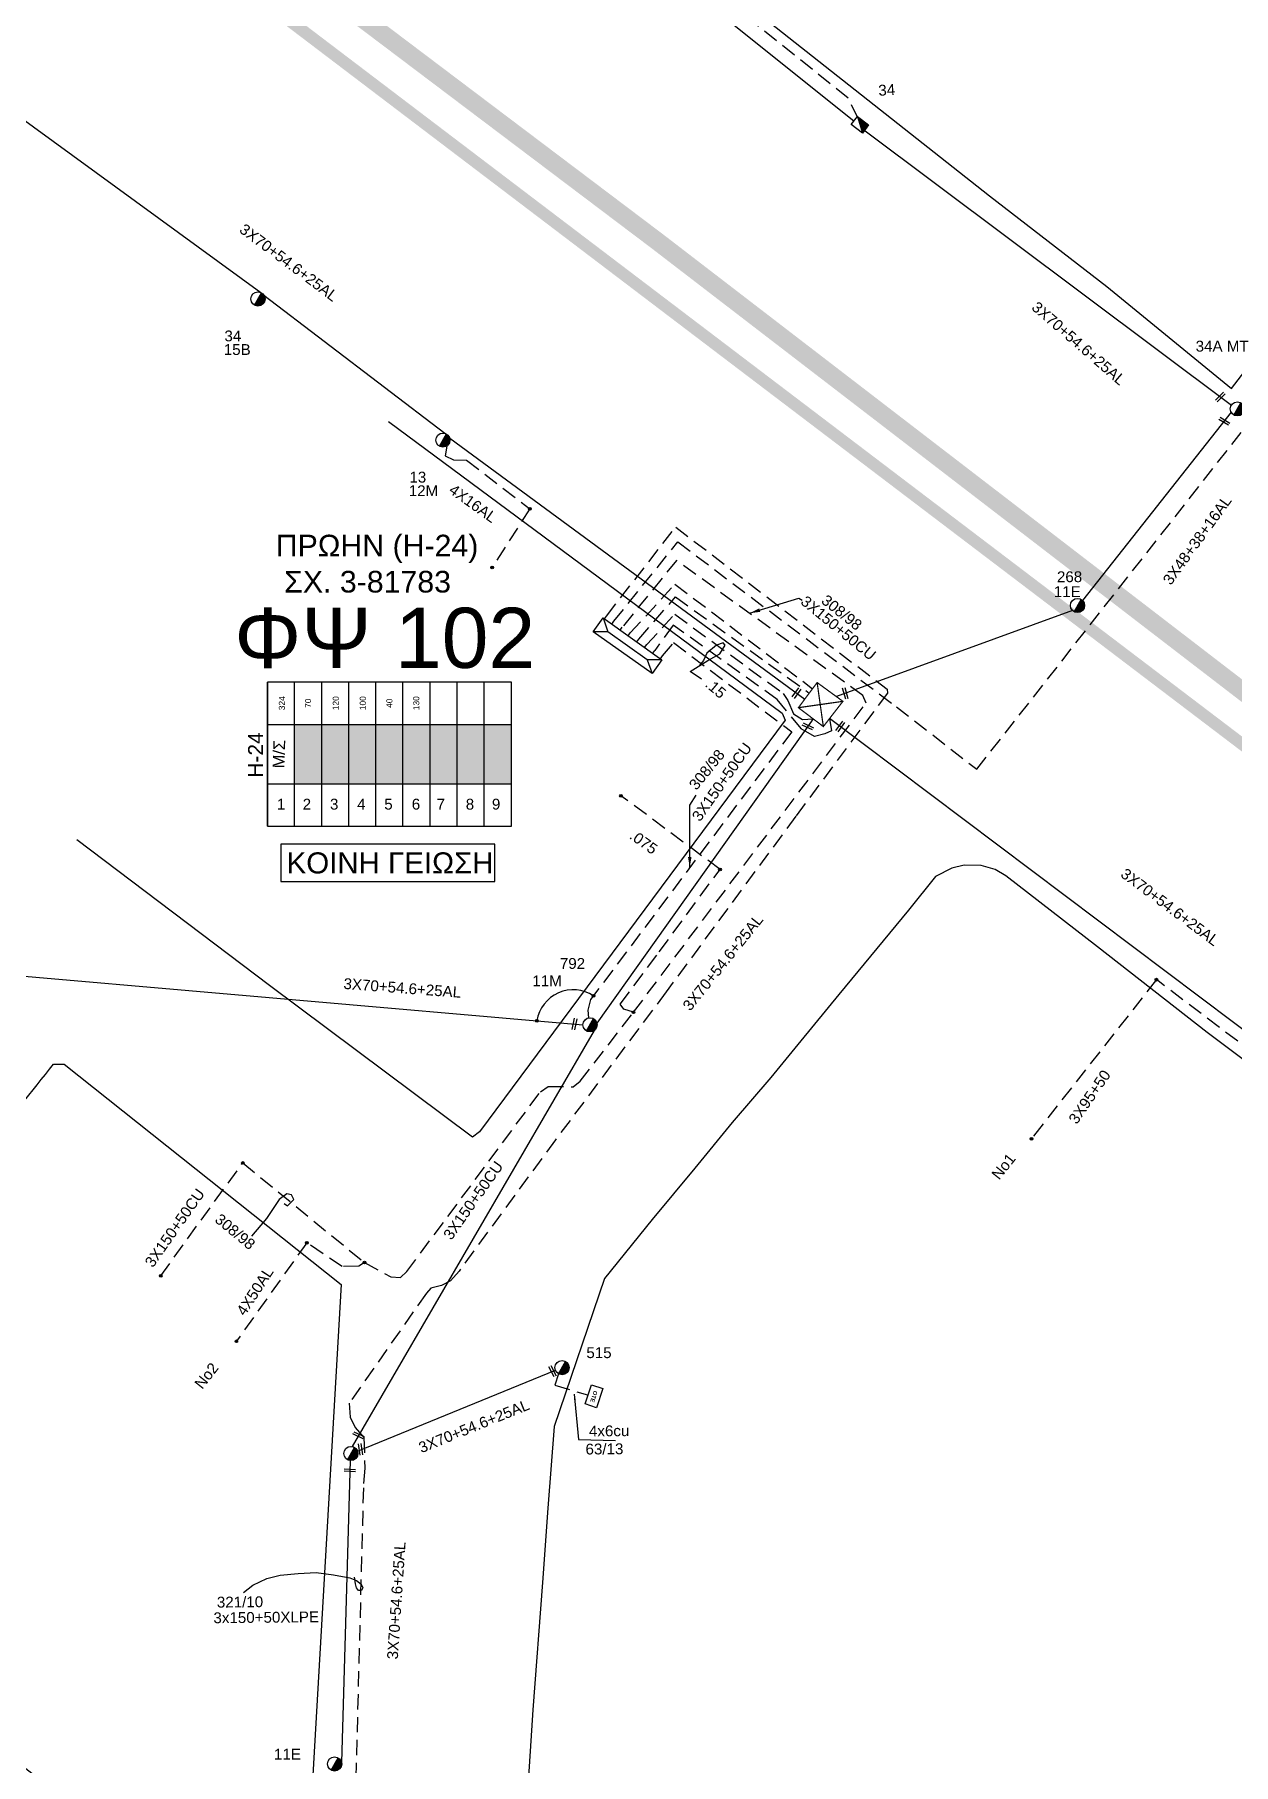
# Model space of a CAD drawing. Header units: millimetres. Extents: x 912 to 3023, y 735 to 1796.
# Drawn here: x 1885.6 to 2084.7, y 1275.1 to 1562.5 of the extents above; entities that cross this region are included whole.
import ezdxf
from ezdxf.enums import TextEntityAlignment as Align

# ---------------------------------------------------------------- set-up
doc = ezdxf.new("R2010")
doc.units = ezdxf.units.MM
doc.linetypes.add('CENTER', pattern=[50.8, 31.75, -6.35, 6.35, -6.35])
doc.linetypes.add('DASHED', pattern=[19.05, 12.7, -6.35])
for name, color, linetype in [('Pillar OTE', 7, 'Continuous'), ('Άγνωστα', 7, 'Continuous'), ('Ασφαλειοκιβώτια Χ.Τ 9 αναχωρήσεων', 7, 'Continuous'), ('Γέφυρες Εναέριου Δικτύου', 7, 'Continuous'), ('Επιγραφές - Σχήματα', 7, 'Continuous'), ('Καλώδια ΧΤ   3x150+50CU', 7, 'DASHED'), ('Καλώδια ΧΤ   3x150AL+50XLPE', 7, 'DASHED'), ('Μηχανική τομή', 7, 'Continuous'), ('Στύλος ΦΜ', 7, 'Continuous'), ('Στύλος ΦΜ @ 1', 7, 'Continuous'), ('Συνδέσεις', 7, 'Continuous'), ('Συνεστραμμένα ΧΤ   3x70+54.6+25 AL', 7, 'SYN_LINE'), ('Υποσταθμός πόλεως', 7, 'Continuous'), ('Υπόβαθρο ΔΕΗ', 7, 'Continuous'), ('Υπόγεια Καλώδια Δικτύου ΧΤ   .15', 7, 'DASHED'), ('Υπόγεια καλώδια Δικτύου ΧΤ και Παρ. ΧΤ - 3X150+70 AL', 7, 'DASHED'), ('Υπόγεια καλώδια Παροχών ΧΤ   .075', 7, 'DASHED'), ('Υπόγεια καλώδια Παροχών ΧΤ   4x16AL', 7, 'DASHED'), ('Υπόγεια καλώδια Παροχών ΧΤ   4x50AL', 7, 'DASHED')]:
    doc.layers.add(name, color=color, linetype=linetype)
doc.styles.get("Standard").update_dxf_attribs({"font": 'ARIAL.TTF'})
doc.linetypes.add('SYN_LINE', pattern='A,0.5,-0.0001,["/\\/\\/\\/",Standard,S=0.1,R=0,X=0,Y=-0.05],-0.25', length=0.7501)
doc.dimstyles.new('ISO-25', dxfattribs={"dimtxt": 2.5, "dimasz": 2.5, "dimexe": 1.25, "dimexo": 0.625, "dimtad": 1, "dimtxsty": 'Standard', "dimcen": 2.5, "dimadec": 0, "dimazin": 0, "dimtfac": 1, "dimtmove": 0, "dimatfit": 3, "dimfxl": 1, "dimarcsym": 0})

# ---------------------------------------------------------------- blocks, each defined once
blk = doc.blocks.new('ΥΠΑΡΧΩΝ ΤΣΙΜΕΝΤΕΝΙΟΣ ΣΤΥΛΟΣ')
at = {"layer": 'Στύλος ΦΜ'}
blk.add_hatch(color=7, dxfattribs=at).paths.add_polyline_path([(-1.29, -2.28, 0.574793), (2.62, 0, 0.268822), (1.3, 2.27)])
at = {"layer": 'Στύλος ΦΜ', "color": 7}
blk.add_line((-1.29, -2.28), (1.3, 2.27), dxfattribs=at)
blk.add_circle((0, 0), 2.62, dxfattribs=at)
at = {"layer": 'Στύλος ΦΜ', "flags": 4}
for tag, p in [('ΤΥΠΟΣ', (-4.91, 3.03)), ('ΑΡΙΘΜΟΣ', (-4.68, 8.05))]:
    blk.add_attdef(tag, p, '', height=4, dxfattribs=at)
blk = doc.blocks.new('ΜΗΧΑΝΙΚΗ ΤΟΜΗ')
at = {"layer": 'Μηχανική τομή', "ltscale": 40}
for p, q in [((-1.89, 0.78), (1.89, 0.78)), ((1.89, 0), (-1.89, 0))]:
    blk.add_line(p, q, dxfattribs=at)
blk = doc.blocks.new('ΥΠΟΣΤΑΘΜΟΣ ΠΟΛΕΩΣ 8 ΑΝΑΧΩΡΗΣΕΩΝ')
at = {"layer": 'Υποσταθμός πόλεως', "linetype": 'Continuous', "ltscale": 40}
for p, q in [((-8.18, -2.82), (-8.18, -4)), ((-5.9, -2.82), (-5.9, -4)), ((-3.55, -2.82), (-3.55, -4)), ((-1.28, -2.82), (-1.28, -4)), ((1.23, -2.82), (1.23, -4)), ((3.56, -2.82), (3.56, -4)), ((6.03, -2.82), (6.03, -4)), ((8.16, -2.82), (8.16, -4))]:
    blk.add_line(p, q, dxfattribs=at)
blk.add_lwpolyline([(-8.57, 2.82), (8.57, 2.82), (8.57, -2.82), (-8.57, -2.82)], close=True, dxfattribs=at)
for points in [[(-5.75, 0), (-8.57, 2.82)], [(5.75, 0), (8.57, 2.82)], [(-8.57, -2.82), (-5.75, 0)], [(-5.75, 0), (5.75, 0)], [(8.57, -2.82), (5.75, 0)]]:
    blk.add_lwpolyline(points, dxfattribs=at)
at = {"layer": 'Υποσταθμός πόλεως', "linetype": 'SYN_LINE', "ltscale": 40, "flags": 1}
for tag, p in [('ΜΕΤΑΣΧΗΜΑΤΙΣΜΟΣ', (9.59, 1.44)), ('ΙΣΧΥΣ', (9.57, -1.35)), ('ΑΡΙΘΜΟΣ', (9.69, -4.07))]:
    blk.add_attdef(tag, p, '', height=1.8, dxfattribs=at)
blk = doc.blocks.new('_ΣΥΝΔΕΣΗ')
at = {"layer": 'Συνδέσεις', "linetype": 'SYN_LINE', "ltscale": 40}
blk.add_hatch(color=256, dxfattribs=at).paths.add_polyline_path([(0.5, -0.01, 1), (-0.5, -0.01, 1)])
at = {"layer": 'Συνδέσεις'}
blk.add_circle((0, -0.01), 0.5, dxfattribs=at)
blk = doc.blocks.new('ΑΣΦΑΛΕΙΟΚΙΒΩΤΙΟ ΥΠΟΣΤΑΘΜΟΥ 9 ΑΝΑΧΩΡΗΣΕΩΝ')
at = {"layer": 'Ασφαλειοκιβώτια Χ.Τ 9 αναχωρήσεων', "ltscale": 40}
for p, q in [((-23.8, 40.36), (24.02, 40.36)), ((-9.72, 40.36), (-9.72, -40.64)), ((9.94, 40.36), (9.94, -40.64)), ((-23.8, 31.36), (24.02, 31.36)), ((-23.8, 22.36), (24.02, 22.36)), ((-23.8, 13.36), (24.02, 13.36)), ((-23.8, 4.36), (24.02, 4.36)), ((-23.8, -4.64), (24.02, -4.64)), ((-23.8, -13.64), (24.02, -13.64)), ((-23.8, -22.64), (24.02, -22.64)), ((-23.8, -31.64), (24.02, -31.64))]:
    blk.add_line(p, q, dxfattribs=at)
at = {"layer": 'Ασφαλειοκιβώτια Χ.Τ 9 αναχωρήσεων'}
blk.add_lwpolyline([(-23.8, -40.64), (24.02, -40.64), (24.02, 40.36), (-23.8, 40.36)], close=True, dxfattribs=at)
for s, p in [('1', (-18.29, 37.24)), ('2', (-18.29, 28.67)), ('3', (-18.29, 19.6)), ('4', (-18.29, 10.58)), ('5', (-18.29, 1.57)), ('6', (-18.29, -7.57)), ('7', (-18.29, -15.81)), ('8', (-18.29, -25.5)), ('9', (-18.29, -34.19))]:
    blk.add_text(s, height=3.6, rotation=270, dxfattribs=at).set_placement(p)
at = {"layer": 'Ασφαλειοκιβώτια Χ.Τ 9 αναχωρήσεων', "ltscale": 40}
for tag, height, p in [('ΟΝΟΜΑ', 5, (-0.16, 44.31)), ('ΚΕΙΜΕΝΟ 1', 2, (17.06, 35.59)), ('ΚΕΙΜΕΝΟ 2', 2, (17.06, 26.88)), ('ΚΕΙΜΕΝΟ 3', 2, (17.06, 17.69)), ('ΚΕΙΜΕΝΟ 4', 2, (17.06, 8.71)), ('ΚΕΙΜΕΝΟ 5', 2, (17.06, -0.13)), ('ΚΕΙΜΕΝΟ 6', 2, (17.06, -9.05)), ('ΚΕΙΜΕΝΟ 7', 2, (17.06, -18.13)), ('ΚΕΙΜΕΝΟ 8', 2, (17.06, -26.85)), ('ΚΕΙΜΕΝΟ 9', 2, (17.06, -35.99)), ('ΣΧ', 2, (-0.1, -42.64))]:
    blk.add_attdef(tag, text='', height=height, dxfattribs=at).set_placement(p, align=Align.MIDDLE_CENTER)
blk = doc.blocks.new('PILLAR ΟΤΕ')
at = {"layer": 'Pillar OTE', "ltscale": 40}
blk.add_lwpolyline([(-3.31, 2.02), (3.39, 2.02), (3.39, -1.99), (-3.31, -1.99)], close=True, dxfattribs=at)
at = {"layer": 'Pillar OTE', "insert": (-1.81, 0.71), "char_height": 1.3575, "width": 109.961, "attachment_point": 1}
blk.add_mtext('{\\fArial|b1|i0|c161|p34;OTE}', dxfattribs=at)

msp = doc.modelspace()

# ---------------------------------------------------------------- hatches: boundary and pattern name
h = msp.add_hatch(color=6)
h.dxf.hatch_style = 1
h.paths.add_polyline_path([(1964.79, 1447.82), (1960.29, 1447.82), (1960.29, 1437.99), (1964.79, 1437.99)])
at = {"layer": 'Ασφαλειοκιβώτια Χ.Τ 9 αναχωρήσεων'}
for color, points in [(1, [(1933.29, 1447.82), (1928.79, 1447.82), (1928.79, 1437.99), (1933.29, 1437.99)]), (151, [(1937.79, 1447.82), (1933.29, 1447.82), (1933.29, 1437.99), (1937.79, 1437.99)]), (173, [(1942.29, 1447.82), (1937.79, 1447.82), (1937.79, 1437.99), (1942.29, 1437.99)]), (27, [(1946.79, 1447.82), (1942.29, 1447.82), (1942.29, 1437.99), (1946.79, 1437.99)]), (87, [(1951.29, 1447.82), (1946.79, 1447.82), (1946.79, 1437.99), (1951.29, 1437.99)]), (133, [(1955.79, 1447.82), (1951.29, 1447.82), (1951.29, 1437.99), (1955.79, 1437.99)]), (30, [(1960.29, 1447.82), (1955.79, 1447.82), (1955.79, 1437.99), (1960.29, 1437.99)])]:
    msp.add_hatch(color=color, dxfattribs=at).paths.add_polyline_path(points)
at = {"layer": 'Επιγραφές - Σχήματα'}
msp.add_hatch(color=256, dxfattribs=at).paths.add_polyline_path([(2024.13, 1547.47), (2022.28, 1548.88), (2023.09, 1546.11)])

# ---------------------------------------------------------------- linework, layer by layer
at = {"layer": 'Άγνωστα', "color": 1}
for points in [[(2084.35, 1499.71), (2059.67, 1468.43)], [(2058, 1466.77), (2018.79, 1452.47)]]:
    msp.add_lwpolyline(points, dxfattribs=at)
at = {"layer": 'Άγνωστα', "color": 173, "linetype": 'DASHED', "ltscale": 0.2}
msp.add_lwpolyline([(2071.92, 1405.45), (2051.17, 1379.01)], dxfattribs=at)
at = {"layer": 'Γέφυρες Εναέριου Δικτύου'}
msp.add_arc((1975.09, 1397.62), 6.15, 56.9664, 170.5535, dxfattribs=at)
at = {"layer": 'Επιγραφές - Σχήματα'}
msp.add_lwpolyline([(2022.28, 1548.88), (2024.13, 1547.47), (2023.09, 1546.11), (2021.24, 1547.51)], close=True, dxfattribs=at)
for points in [[(2022.28, 1548.88), (2023.09, 1546.11)], [(1996.38, 1455.39), (1994.47, 1456.65), (1997.42, 1458.46), (1999.41, 1459.56), (2000.28, 1461.03), (1999.98, 1461.4), (1998.86, 1461.01), (1997.27, 1459.67), (1996.7, 1458.49), (1995.99, 1457.58)], [(1927.07, 1368.26), (1927.61, 1367.85), (1928.68, 1368.92), (1928.27, 1369.71), (1927.48, 1369.87), (1926.25, 1368.92), (1924.1, 1365.75), (1921.66, 1362.82)], [(1920.31, 1303.61), (1921.87, 1304.87), (1924.16, 1305.98), (1926.38, 1306.49), (1929.41, 1306.79), (1932.37, 1306.94), (1935.26, 1306.57), (1937.99, 1306.05), (1939.1, 1305.61), (1939.84, 1305.02), (1940.14, 1304.42), (1939.92, 1303.98), (1939.4, 1303.98), (1939.1, 1304.42), (1938.88, 1305.09), (1938.81, 1305.9), (1938.73, 1306.2)]]:
    msp.add_lwpolyline(points, dxfattribs=at)
at = {"layer": 'Επιγραφές - Σχήματα', "const_width": 0.2}
for points in [[(2012.47, 1450.64), (2016.61, 1447.5), (2019.86, 1451.69), (2015.58, 1454.81), (2012.47, 1450.64)], [(2015.58, 1454.81), (2016.61, 1447.5)], [(2012.47, 1450.64), (2019.86, 1451.69)]]:
    msp.add_lwpolyline(points, dxfattribs=at)
at = {"layer": 'Επιγραφές - Σχήματα', "color": 190}
msp.add_lwpolyline([(1926.52, 1421.77), (1962.03, 1421.77), (1962.03, 1427.94), (1926.52, 1427.94)], close=True, dxfattribs=at)
at = {"layer": 'Επιγραφές - Σχήματα', "ltscale": 40}
msp.add_lwpolyline([(1975.94, 1329.07), (1982.07, 1328.86)], dxfattribs=at)
at = {"layer": 'Καλώδια ΧΤ   3x150+50CU', "color": 87, "ltscale": 0.2}
msp.add_lwpolyline([(1981.81, 1464.99), (1992.44, 1478.17), (2028.76, 1450.79), (2042.09, 1440.41), (2089.31, 1500.55), (2126.4, 1547.81), (2133.71, 1558.51), (2134.3, 1560.31), (2133.97, 1561.97)], dxfattribs=at)
at = {"layer": 'Καλώδια ΧΤ   3x150+50CU', "color": 133, "ltscale": 0.2}
msp.add_lwpolyline([(1906.55, 1356.25), (1920.18, 1375), (1940.4, 1358.45), (1944.77, 1356.07), (1946.36, 1355.95), (1947.44, 1356.94), (1969.63, 1386.84), (1970.89, 1387.69), (1975.06, 1387.66), (1976.23, 1388.56), (1985.08, 1400.03), (2023.7, 1451.41), (2023.19, 1452.64), (1992.23, 1475.1), (1983.22, 1464)], dxfattribs=at)
at = {"layer": 'Καλώδια ΧΤ   3x150+50CU', "color": 30, "ltscale": 0.2}
msp.add_lwpolyline([(2011.36, 1446.63), (1977.96, 1402.14), (1977.5, 1400.4), (1977.63, 1399.11)], dxfattribs=at)
at = {"layer": 'Καλώδια ΧΤ   3x150+50CU', "color": 151, "ltscale": 0.2}
msp.add_lwpolyline([(1972.63, 1339.97), (1971.99, 1338.08), (1977.45, 1336.45)], dxfattribs=at)
at = {"layer": 'Καλώδια ΧΤ   3x150AL+50XLPE', "color": 6, "ltscale": 0.2}
msp.add_lwpolyline([(1980.6, 1465.86), (1992.09, 1480.65), (2027.19, 1453.71), (2027.25, 1453.04), (2012.03, 1432.6), (1990.51, 1403.43), (1972.12, 1378.83), (1956.11, 1357.04), (1954.7, 1355.42), (1953.18, 1354.63), (1951.43, 1354.22), (1950.68, 1353.36), (1937.88, 1335.11), (1938.03, 1332.76), (1938.86, 1331.02), (1940.31, 1329.38), (1940.44, 1324.27), (1940.21, 1321.03), (1938.88, 1269.31)], dxfattribs=at)
at = {"layer": 'Συνεστραμμένα ΧΤ   3x70+54.6+25 AL', "color": 1, "ltscale": 20}
for points in [[(1969.33, 1590.07), (2021.71, 1548.06)], [(2023.12, 1546.79), (2084.38, 1500.9)]]:
    msp.add_lwpolyline(points, dxfattribs=at)
at = {"layer": 'Συνεστραμμένα ΧΤ   3x70+54.6+25 AL', "color": 27, "ltscale": 20}
for points in [[(1874.95, 1554.72), (1923.17, 1519.63)], [(1923.7, 1519.17), (1953.74, 1496.23)], [(1954.56, 1495.39), (2013.53, 1452.05)]]:
    msp.add_lwpolyline(points, dxfattribs=at)
at = {"layer": 'Συνεστραμμένα ΧΤ   3x70+54.6+25 AL', "color": 151, "ltscale": 20}
for points in [[(2014.94, 1448.77), (1979, 1398.23)], [(1978.55, 1396.99), (1938.36, 1327.88)], [(1939.25, 1327.13), (1972.12, 1340.55)], [(1938.01, 1325.55), (1936.59, 1275.38)]]:
    msp.add_lwpolyline(points, dxfattribs=at)
at = {"layer": 'Συνεστραμμένα ΧΤ   3x70+54.6+25 AL', "color": 173, "ltscale": 20}
msp.add_lwpolyline([(2107.1, 1381.52), (2017.65, 1448.84)], dxfattribs=at)
at = {"layer": 'Συνεστραμμένα ΧΤ   3x70+54.6+25 AL', "color": 30, "ltscale": 20}
msp.add_lwpolyline([(1872.4, 1407.02), (1976.68, 1397.97)], dxfattribs=at)
at = {"layer": 'Υπόβαθρο ΔΕΗ', "color": 1, "linetype": 'CENTER', "ltscale": 1.5, "const_width": 2}
msp.add_lwpolyline([(1627.41, 1794.01), (1868.38, 1610.04), (2120.26, 1418.68), (2366.87, 1224.03), (2721.51, 953.66)], dxfattribs=at)
at = {"layer": 'Υπόβαθρο ΔΕΗ', "linetype": 'DASHED', "ltscale": 3, "const_width": 3}
msp.add_lwpolyline([(1652.19, 1783.79), (1777.08, 1688.76), (1890.58, 1602.48), (1989.03, 1528.13), (2095.36, 1446.37), (2210.67, 1355.91), (2320.58, 1269.14), (2907.21, 821.04)], dxfattribs=at)
at = {"layer": 'Υπόβαθρο ΔΕΗ'}
for points in [[(1988.58, 1579.65), (2044.23, 1535.67), (2063.71, 1520.62), (2084.41, 1503.64), (2109.12, 1535.8), (2119.67, 1548.71), (2112.97, 1554.16), (2105.78, 1560.84), (2098.25, 1568.24)], [(1944.37, 1498.17), (2009.78, 1449.75), (2010.27, 1448.57), (1959.5, 1380.17), (1958.33, 1379.28), (1924.64, 1404.49), (1892.61, 1428.67)], [(2103.55, 1379.27), (2080.34, 1396.67), (2062.15, 1410.91), (2046.94, 1422.72), (2045.14, 1423.75), (2042.85, 1424.42), (2040.02, 1424.47), (2037.98, 1423.96), (2035.26, 1422.57), (2030.74, 1417), (2019.16, 1402.96), (2012.85, 1395.28), (2007.89, 1389.19), (2001.47, 1381.72), (1995.25, 1374.13), (1988.2, 1365.58), (1980.28, 1355.82), (1971.91, 1331.19), (1970.84, 1317.64), (1969.98, 1305.29), (1968.37, 1284.16), (1967.44, 1269.56)]]:
    msp.add_lwpolyline(points, dxfattribs=at)
msp.add_lwpolyline([(1888.77, 1391.42), (1890.52, 1391.42), (1936.51, 1354.82), (1932.07, 1278.12), (1930.22, 1245.25, -0.601412), (1924.3, 1242.53), (1889.91, 1269.83), (1840.8, 1308.06, -0.406318), (1838.24, 1326.62, -0.009909), (1866.89, 1363.98, 0.00038), (1888.77, 1391.42, 17.016181)], format="xyb", dxfattribs=at)
at = {"layer": 'Υπόγεια Καλώδια Δικτύου ΧΤ   .15', "color": 1, "ltscale": 0.2}
msp.add_lwpolyline([(1984.55, 1463.05), (1991.97, 1471.16), (2014.82, 1453.79)], dxfattribs=at)
at = {"layer": 'Υπόγεια Καλώδια Δικτύου ΧΤ   .15', "color": 27, "ltscale": 0.2}
msp.add_lwpolyline([(1985.98, 1462.03), (1992.06, 1469.03), (2014.28, 1453.06)], dxfattribs=at)
at = {"layer": 'Υπόγεια Καλώδια Δικτύου ΧΤ   .15', "color": 151, "ltscale": 0.2}
msp.add_lwpolyline([(1987.27, 1461.11), (1991.94, 1466.16), (2009.95, 1452.99), (2010.7, 1451.85), (2011.67, 1449.6), (2013.17, 1448.69), (2014.94, 1448.77)], dxfattribs=at)
at = {"layer": 'Υπόγεια Καλώδια Δικτύου ΧΤ   .15', "color": 173, "ltscale": 0.2}
msp.add_lwpolyline([(2017.65, 1448.84), (2017.99, 1446.81), (2016.86, 1446.28), (2015.13, 1445.85), (2012.91, 1447.16), (2008.94, 1451.99), (1991.66, 1464.34), (1988.62, 1460.16)], dxfattribs=at)
at = {"layer": 'Υπόγεια Καλώδια Δικτύου ΧΤ   .15', "color": 30, "ltscale": 0.2}
msp.add_lwpolyline([(1989.92, 1459.24), (1991.73, 1461.44), (2011.36, 1446.63)], dxfattribs=at)
at = {"layer": 'Υπόγεια καλώδια Δικτύου ΧΤ και Παρ. ΧΤ - 3X150+70 AL', "color": 1, "ltscale": 0.2}
msp.add_lwpolyline([(2022.38, 1548.52), (2020.73, 1551.92), (1985.25, 1580.37), (2003.28, 1602.89)], dxfattribs=at)
at = {"layer": 'Υπόγεια καλώδια Δικτύου ΧΤ και Παρ. ΧΤ - 3X150+70 AL', "color": 173, "ltscale": 0.2}
msp.add_lwpolyline([(2105.66, 1380.35), (2103.38, 1380.01), (2102.47, 1380.69), (2102.08, 1382.27), (2101.41, 1383.04), (2100.64, 1383.71), (2071.92, 1405.45)], dxfattribs=at)
at = {"layer": 'Υπόγεια καλώδια Παροχών ΧΤ   .075', "color": 133, "ltscale": 0.2}
msp.add_lwpolyline([(1985.08, 1400.03), (1983.49, 1400.54), (1982.87, 1401.39), (1989.37, 1410.1), (1999.45, 1423.77), (1983, 1436)], dxfattribs=at)
at = {"layer": 'Υπόγεια καλώδια Παροχών ΧΤ   4x16AL', "color": 27, "ltscale": 0.2}
msp.add_lwpolyline([(1954.07, 1494.11), (1953.82, 1492.48), (1955.21, 1491.81), (1957.36, 1491.77), (1967.86, 1483.69), (1961.59, 1473.94)], dxfattribs=at)
at = {"layer": 'Υπόγεια καλώδια Παροχών ΧΤ   4x50AL', "color": 133, "ltscale": 0.2}
msp.add_lwpolyline([(1940.4, 1358.45), (1939.45, 1357.83), (1936.68, 1357.77), (1930.82, 1361.73), (1919.12, 1345.37)], dxfattribs=at)

# ---------------------------------------------------------------- block references
at = {"layer": 'Pillar OTE', "xscale": 0.5, "yscale": 0.5, "zscale": 0.5, "rotation": 251.8722129144999}
msp.add_blockref('PILLAR ΟΤΕ', (1978.51, 1336.25), dxfattribs=at)
at = {"layer": 'Ασφαλειοκιβώτια Χ.Τ 9 αναχωρήσεων', "xscale": 0.5, "yscale": 0.5, "zscale": 0.5, "rotation": 90}
msp.add_blockref('ΑΣΦΑΛΕΙΟΚΙΒΩΤΙΟ ΥΠΟΣΤΑΘΜΟΥ 9 ΑΝΑΧΩΡΗΣΕΩΝ', (1944.47, 1442.85), dxfattribs=at).add_auto_attribs({'ΟΝΟΜΑ': 'Η-24', 'ΚΕΙΜΕΝΟ 2': '70', 'ΚΕΙΜΕΝΟ 1': '324', 'ΚΕΙΜΕΝΟ 3': '120', 'ΚΕΙΜΕΝΟ 4': '100', 'ΚΕΙΜΕΝΟ 5': '40', 'ΚΕΙΜΕΝΟ 6': '130'})
at = {"layer": 'Μηχανική τομή'}
for p, xscale, yscale, zscale, rotation in [((2082.43, 1502.37), 0.4999999999999913, 0.4999999999999913, 0.4999999999999913, 224.8773600304657), ((2083.31, 1498.39), 0.4999999999999016, 0.4999999999999016, 0.4999999999999016, 148.9201951465614), ((2011.99, 1453.18), 0.4999999999999756, 0.4999999999999756, 0.4999999999999756, 233.8749450287782), ((2020.43, 1453.07), 0.4999999999999911, 0.4999999999999911, 0.4999999999999911, 106.4234646887676), ((2013.93, 1447.35), 0.4999999999998844, 0.4999999999998844, 0.4999999999998844, 334.7826792652349), ((2019.27, 1447.62), 0.4999999999999756, 0.4999999999999756, 0.4999999999999756, 233.8749450287782), ((1975.1, 1398.11), 0.4999999999999161, 0.4999999999999161, 0.4999999999999161, 257.5350921957202), ((1971.44, 1340.3), 0.4999999999998844, 0.4999999999998844, 0.4999999999998844, 298.0755190049413), ((1939.34, 1329.58), 0.4999999999998844, 0.4999999999998844, 0.4999999999998844, 334.7826792652349), ((1939.53, 1327.37), 0.4999999999998844, 0.4999999999998844, 0.4999999999998844, 278.1464327371415), ((1937.96, 1323.73), 0.4999999999998975, 0.4999999999998975, 0.4999999999998975, 356.4051547550441)]:
    msp.add_blockref('ΜΗΧΑΝΙΚΗ ΤΟΜΗ', p, dxfattribs=dict(at, xscale=xscale, yscale=yscale, zscale=zscale, rotation=rotation))
at = {"layer": 'Στύλος ΦΜ @ 1', "ltscale": 40}
ref = msp.add_blockref('ΥΠΑΡΧΩΝ ΤΣΙΜΕΝΤΕΝΙΟΣ ΣΤΥΛΟΣ', (1922.7, 1518.55), dxfattribs=dict(at, xscale=0.4499999999998181, yscale=0.4499999999998181, zscale=0.4499999999998181))
ref.add_attrib('ΤΥΠΟΣ', '15B', (1917.03, 1509.24), dxfattribs={"layer": 'Στύλος ΦΜ', "height": 1.8, "flags": 4})
ref.add_attrib('ΑΡΙΘΜΟΣ', '34', (1917.14, 1511.5), dxfattribs={"layer": 'Στύλος ΦΜ', "height": 1.8, "flags": 4})
ref = msp.add_blockref('ΥΠΑΡΧΩΝ ΤΣΙΜΕΝΤΕΝΙΟΣ ΣΤΥΛΟΣ', (2085.38, 1500.28), dxfattribs=dict(at, xscale=0.4499999999998181, yscale=0.4499999999998181, zscale=0.4499999999998181))
ref.add_attrib('ΤΥΠΟΣ', '34Α MT', (2078.45, 1509.8), dxfattribs={"layer": 'Στύλος ΦΜ', "height": 1.8, "flags": 4})
ref = msp.add_blockref('ΥΠΑΡΧΩΝ ΤΣΙΜΕΝΤΕΝΙΟΣ ΣΤΥΛΟΣ', (1953.42, 1495.09), dxfattribs=dict(at, xscale=0.4499999999998181, yscale=0.4499999999998181, zscale=0.4499999999998181))
ref.add_attrib('ΤΥΠΟΣ', '12M', (1947.75, 1485.78), dxfattribs={"layer": 'Στύλος ΦΜ', "height": 1.8, "flags": 4})
ref.add_attrib('ΑΡΙΘΜΟΣ', '13', (1947.86, 1488.04), dxfattribs={"layer": 'Στύλος ΦΜ', "height": 1.8, "flags": 4})
ref = msp.add_blockref('ΥΠΑΡΧΩΝ ΤΣΙΜΕΝΤΕΝΙΟΣ ΣΤΥΛΟΣ', (2058.83, 1467.61), dxfattribs=dict(at, xscale=0.4499999999998181, yscale=0.4499999999998181, zscale=0.4499999999998181))
ref.add_attrib('ΤΥΠΟΣ', '11E', (2054.89, 1469.02), dxfattribs={"layer": 'Στύλος ΦΜ', "height": 1.8, "flags": 4})
ref.add_attrib('ΑΡΙΘΜΟΣ', '268', (2055.41, 1471.49), dxfattribs={"layer": 'Στύλος ΦΜ', "height": 1.8, "flags": 4})
ref = msp.add_blockref('ΥΠΑΡΧΩΝ ΤΣΙΜΕΝΤΕΝΙΟΣ ΣΤΥΛΟΣ', (1977.86, 1397.95), dxfattribs=dict(at, xscale=0.4499999999998181, yscale=0.4499999999998181, zscale=0.4499999999998181))
ref.add_attrib('ΤΥΠΟΣ', '11M', (1968.28, 1404.35), dxfattribs={"layer": 'Στύλος ΦΜ', "height": 1.8, "flags": 4})
ref.add_attrib('ΑΡΙΘΜΟΣ', '792', (1972.85, 1407.24), dxfattribs={"layer": 'Στύλος ΦΜ', "height": 1.8, "flags": 4})
ref = msp.add_blockref('ΥΠΑΡΧΩΝ ΤΣΙΜΕΝΤΕΝΙΟΣ ΣΤΥΛΟΣ', (1973.21, 1341), dxfattribs=dict(at, xscale=0.4499999999998181, yscale=0.4499999999998181, zscale=0.4499999999998181))
ref.add_attrib('ΑΡΙΘΜΟΣ', '515', (1977.25, 1342.57), dxfattribs={"layer": 'Στύλος ΦΜ', "height": 1.8, "flags": 4})
at = {"layer": 'Στύλος ΦΜ @ 1', "ltscale": 40, "xscale": 0.4499999999998181, "yscale": 0.4499999999998181, "zscale": 0.4499999999998181}
msp.add_blockref('ΥΠΑΡΧΩΝ ΤΣΙΜΕΝΤΕΝΙΟΣ ΣΤΥΛΟΣ', (1938.14, 1326.72), dxfattribs=at)
at = {"layer": 'Στύλος ΦΜ @ 1', "ltscale": 40}
ref = msp.add_blockref('ΥΠΑΡΧΩΝ ΤΣΙΜΕΝΤΕΝΙΟΣ ΣΤΥΛΟΣ', (1935.43, 1275.15), dxfattribs=dict(at, xscale=0.4499999999998181, yscale=0.4499999999998181, zscale=0.4499999999998181))
ref.add_attrib('ΤΥΠΟΣ', '11E', (1925.37, 1275.87), dxfattribs={"layer": 'Στύλος ΦΜ', "height": 1.8, "flags": 4})
at = {"layer": 'Συνδέσεις', "xscale": 0.4499999999998181, "yscale": 0.4499999999998181, "zscale": 0.4499999999998181}
for p in [(1967.86, 1483.69), (1961.59, 1473.94), (1983, 1436), (1999.45, 1423.77), (2071.92, 1405.45), (1978.44, 1402.78), (1985.08, 1400.03), (1969.03, 1398.63), (2051.17, 1379.01), (1920.18, 1375), (1930.82, 1361.73), (1940.4, 1358.45), (1906.55, 1356.25), (1919.12, 1345.37)]:
    msp.add_blockref('_ΣΥΝΔΕΣΗ', p, dxfattribs=at)
at = {"layer": 'Υποσταθμός πόλεως', "xscale": 0.6999999999999996, "yscale": 0.4999999999999737, "zscale": 0.5, "rotation": 144.6130368766397}
msp.add_blockref('ΥΠΟΣΤΑΘΜΟΣ ΠΟΛΕΩΣ 8 ΑΝΑΧΩΡΗΣΕΩΝ', (1984.09, 1460.92), dxfattribs=at)

# ---------------------------------------------------------------- texts
at = {"layer": 'Επιγραφές - Σχήματα', "color": 7, "char_height": 1.8, "width": 168.3718, "attachment_point": 1}
for s, insert, rotation in [('34', (2025.69, 1554.09), 3.4541), ('3X48+38+16AL', (2072.86, 1471.92), 54.2331), ('{\\H1.083x;\\C256;Μ/Σ}', (1925.13, 1440.6), 88.0043), ('3X95+50', (2057.21, 1382.31), 55.483)]:
    msp.add_mtext(s, dxfattribs=dict(at, insert=insert, rotation=rotation))
at = {"layer": 'Επιγραφές - Σχήματα', "color": 7, "width": 53.6763, "attachment_point": 1}
for s, insert, char_height in [('ΠΡΩΗΝ (H-24)\\P ΣΧ. 3-81783', (1925.66, 1479.37), 3.6), ('ΦΨ 102', (1918.76, 1467.24), 10)]:
    msp.add_mtext(s, dxfattribs=dict(at, insert=insert, char_height=char_height))
at = {"layer": 'Επιγραφές - Σχήματα', "color": 190, "insert": (1927.47, 1426.6), "char_height": 3.5, "width": 35.1311, "attachment_point": 1}
msp.add_mtext('KOINH ΓΕΙΩΣΗ', dxfattribs=at)
at = {"layer": 'Καλώδια ΧΤ   3x150+50CU', "color": 7, "char_height": 1.8, "width": 168.3718, "attachment_point": 1}
for insert, rotation in [((2013.84, 1469.39), 320.5782), ((1994.65, 1432.62), 54.8649), ((1953.35, 1363.09), 54.8649), ((1903.78, 1358.53), 54.8649)]:
    msp.add_mtext('3X150+50CU', dxfattribs=dict(at, insert=insert, rotation=rotation))
at = {"layer": 'Συνεστραμμένα ΧΤ   3x70+54.6+25 AL', "color": 7, "char_height": 1.8, "attachment_point": 1}
for insert, width, rotation in [((1920.55, 1531.19), 168.3718, 323.108), ((2052.24, 1518.28), 168.3718, 318.9522), ((2066.91, 1424.11), 168.3718, 323.108), ((1993.1, 1401.24), 26.458, 51.2726), ((1937, 1405.72), 168.3718, 355.6432), ((1949.17, 1328.43), 168.3718, 22.0597), ((1944.13, 1292.59), 168.3718, 86.1794)]:
    msp.add_mtext('3X70+54.6+25AL', dxfattribs=dict(at, insert=insert, width=width, rotation=rotation))
at = {"layer": 'Υπόγεια Καλώδια Δικτύου ΧΤ   .15', "color": 7, "insert": (1997.99, 1455.66), "char_height": 1.8, "width": 168.3718, "attachment_point": 1, "rotation": 319.7772}
msp.add_mtext('.15', dxfattribs=at)
at = {"layer": 'Υπόγεια καλώδια Δικτύου ΧΤ και Παρ. ΧΤ - 3X150+70 AL', "color": 7, "char_height": 1.8, "width": 168.3718, "attachment_point": 1}
for s, insert, rotation in [('308/98', (2017.24, 1469.56), 321.3337), ('308/98', (1994.14, 1437.94), 51.0183), ('No1', (2044.4, 1373.17), 51.6735), ('308/98', (1916.53, 1366.73), 320.4019), ('No2', (1912.02, 1338.4), 51.8133), ('4x6cu', (1977.67, 1331.35), 0.5565), ('63/13', (1977.1, 1328.35), 0.5565), ('321/10', (1915.87, 1302.92), 0.5565), ('3x150+50XLPE', (1915.3, 1300.32), 0.5565)]:
    msp.add_mtext(s, dxfattribs=dict(at, insert=insert, rotation=rotation))
at = {"layer": 'Υπόγεια καλώδια Παροχών ΧΤ   .075', "color": 7, "insert": (1985.31, 1430.47), "char_height": 1.8, "width": 168.3718, "attachment_point": 1, "rotation": 324.2733}
msp.add_mtext('.075', dxfattribs=at)
at = {"layer": 'Υπόγεια καλώδια Παροχών ΧΤ   4x16AL', "color": 7, "insert": (1955.3, 1487.92), "char_height": 1.8, "width": 168.3718, "attachment_point": 1, "rotation": 324.3944}
msp.add_mtext('4X16AL', dxfattribs=at)
at = {"layer": 'Υπόγεια καλώδια Παροχών ΧΤ   4x50AL', "color": 7, "insert": (1919, 1350.44), "char_height": 1.8, "width": 168.3718, "attachment_point": 1, "rotation": 56.9168}
msp.add_mtext('4X50AL', dxfattribs=at)

# ---------------------------------------------------------------- leaders
at = {"layer": 'Επιγραφές - Σχήματα'}
for points in [[(2004.33, 1466.32), (2012.52, 1468.85), (2013.11, 1468.49)], [(1994.42, 1424.05), (1994.44, 1434.46), (1995.49, 1436.08)]]:
    msp.add_leader(points, dimstyle='ISO-25', override={"dimasz": 1.8, "dimgap": 0.625, "dimtad": 0}, dxfattribs=at)
at = {"layer": 'Επιγραφές - Σχήματα', "ltscale": 40}
msp.add_leader([(1975.25, 1336.6), (1975.94, 1329.07)], dimstyle='ISO-25', override={"dimasz": 1, "dimtad": 0}, dxfattribs=at)

doc.saveas('drawing.dxf')
